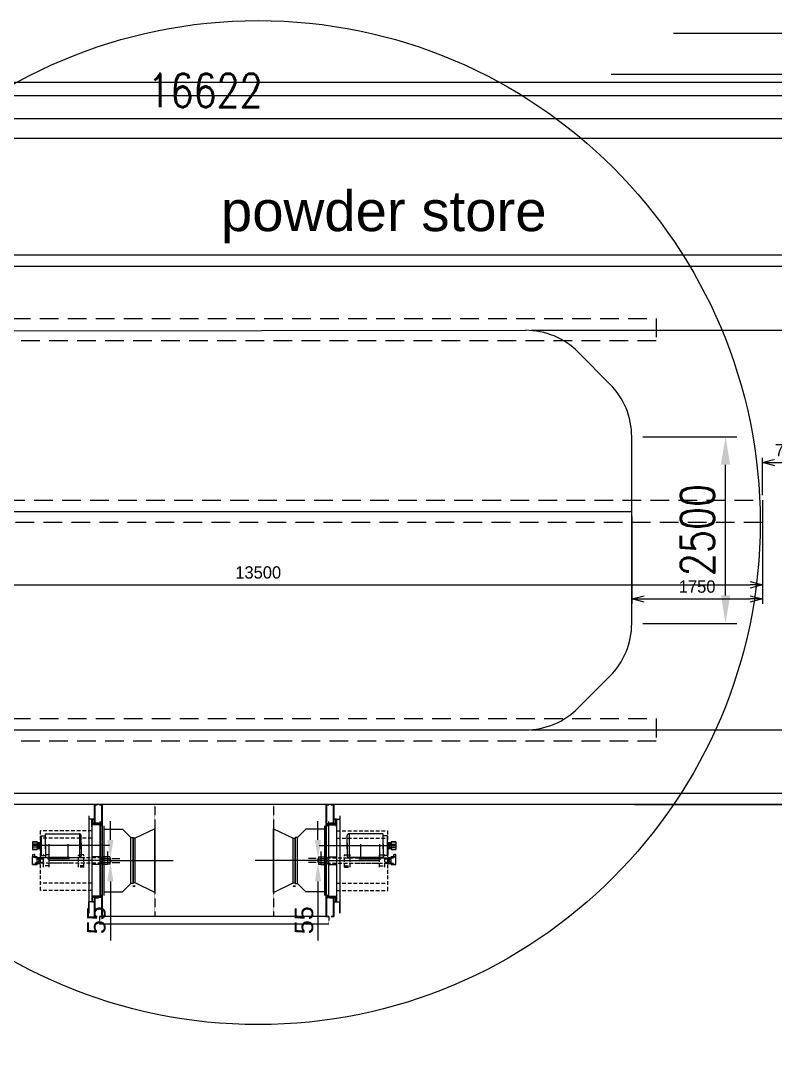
# Model space of a CAD drawing. Header units: inches. Extents: x 702888 to 852715, y 9845 to 271320.
# Drawn here: x 801174 to 811276, y 249525 to 263323 of the extents above; entities that cross this region are included whole.
import ezdxf

# ---------------------------------------------------------------- set-up
doc = ezdxf.new("R2010")
doc.units = ezdxf.units.IN
doc.header["$MEASUREMENT"] = 0
doc.header["$PDMODE"] = 34
doc.linetypes.add('DASHED2', pattern=[0.375, 0.25, -0.125])
doc.linetypes.add('DASHEDX2', pattern=[1.5, 1, -0.5])
doc.layers.get('0').update_dxf_attribs({"lineweight": 5})
doc.layers.get('Defpoints').update_dxf_attribs({"lineweight": 5})
doc.layers.add('chain', color=2, linetype='Continuous', lineweight=5)
doc.styles.add('LUCIDA CONSOLE', font='swissl.ttf')
doc.styles.add('s', font='simplex.shx', dxfattribs={"width": 0.8})
doc.dimstyles.new('D1', dxfattribs={"dimscale": 66, "dimtxt": 2.5, "dimasz": 2.5, "dimexe": 1, "dimexo": 1, "dimgap": 1.25, "dimtad": 1, "dimdec": 0, "dimdsep": 46, "dimtxsty": 'Standard', "dimblk": 'OPEN30', "dimcen": 2.5, "dimclrd": 150, "dimclre": 150, "dimclrt": 140, "dimadec": 0, "dimazin": 0, "dimtfac": 1, "dimtdec": 0, "dimtmove": 0, "dimatfit": 3, "dimfxl": 1, "dimtfill": 1, "dimlwd": 13, "dimlwe": 13, "dimarcsym": 0})
doc.dimstyles.new('ISO-25', dxfattribs={"dimscale": 100, "dimtxt": 2.5, "dimasz": 2.5, "dimexe": 1.25, "dimexo": 0.625, "dimtad": 1, "dimtxsty": 'Standard', "dimcen": 2.5, "dimadec": 0, "dimazin": 0, "dimtfac": 1, "dimtmove": 0, "dimatfit": 3, "dimfxl": 1, "dimarcsym": 0})
doc.dimstyles.new('mahesh', dxfattribs={"dimscale": 150, "dimtxt": 3, "dimasz": 2.5, "dimexe": 1, "dimexo": 1, "dimgap": 1, "dimtad": 1, "dimdec": 1, "dimzin": 12, "dimtxsty": 's', "dimcen": 2.5, "dimclrd": 1, "dimclre": 1, "dimclrt": 1, "dimadec": 0, "dimazin": 3, "dimtfac": 1, "dimtdec": 1, "dimtmove": 0, "dimatfit": 3, "dimfxl": 1.25, "dimlwd": 13, "dimlwe": 13, "dimarcsym": 0})
doc.dimstyles.new('mahesh$0', dxfattribs={"dimscale": 150, "dimtxt": 3, "dimasz": 2.5, "dimexe": 1, "dimexo": 1, "dimgap": 1, "dimtad": 1, "dimdec": 1, "dimzin": 12, "dimtxsty": 's', "dimcen": 2.5, "dimclrd": 1, "dimclre": 1, "dimclrt": 1, "dimadec": 0, "dimazin": 3, "dimtfac": 1, "dimtdec": 1, "dimtmove": 0, "dimatfit": 3, "dimfxl": 1, "dimlwd": 13, "dimlwe": 13, "dimarcsym": 0})
doc.dimstyles.get("Standard").update_dxf_attribs({"dimtxt": 0.18, "dimasz": 0.18, "dimexe": 0.18, "dimexo": 0.0625, "dimgap": 0.09, "dimtad": 0, "dimdec": 3, "dimzin": 0, "dimdsep": 46, "dimtxsty": 'Standard', "dimblk": 'OBLIQUE', "dimcen": 0.09, "dimadec": 0, "dimazin": 0, "dimtfac": 1, "dimtdec": 3, "dimtofl": 0, "dimtmove": 0, "dimatfit": 3, "dimfxl": 1, "dimtolj": 1, "dimtzin": 0, "dimarcsym": 0})

# ---------------------------------------------------------------- blocks, each defined once
blk = doc.blocks.new('*D460')
at = {"layer": 'chain', "color": 1, "lineweight": 13, "transparency": 16777216}
for p, q in [((83707, 25390), (83707, 27217)), ((100329, 25390), (100329, 27217)), ((84082, 27067), (99954, 27067))]:
    blk.add_line(p, q, dxfattribs=at)
at = {"layer": 'chain', "color": 1, "transparency": 16777216}
for points in [[(84082, 27130), (84082, 27005), (83707, 27067)], [(99954, 27130), (99954, 27005), (100329, 27067)]]:
    blk.add_solid(points, dxfattribs=at)
at = {"layer": 'Defpoints', "color": 0, "transparency": 16777216}
for p in [(100329, 27067), (83707, 25240), (100329, 25240)]:
    blk.add_point(p, dxfattribs=at)
at = {"layer": 'chain', "color": 1, "transparency": 16777216, "insert": (92018, 27442), "char_height": 450, "attachment_point": 5, "style": 's'}
blk.add_mtext('16622', dxfattribs=at)
blk = doc.blocks.new('*D461')
at = {"layer": 'chain', "color": 1, "lineweight": 13, "transparency": 16777216}
for p, q in [((97879, 22808), (99134, 22808)), ((98984, 20683), (98984, 22433)), ((97879, 20308), (99134, 20308))]:
    blk.add_line(p, q, dxfattribs=at)
at = {"layer": 'chain', "color": 1, "transparency": 16777216}
for points in [[(98922, 22433), (99047, 22433), (98984, 22808)], [(98922, 20683), (99047, 20683), (98984, 20308)]]:
    blk.add_solid(points, dxfattribs=at)
at = {"layer": 'Defpoints', "color": 0, "transparency": 16777216}
for p in [(97729, 22808), (98984, 22808), (97729, 20308)]:
    blk.add_point(p, dxfattribs=at)
at = {"layer": 'chain', "color": 1, "transparency": 16777216, "insert": (98609, 21558), "char_height": 450, "attachment_point": 5, "rotation": 90, "style": 's'}
blk.add_mtext('2500', dxfattribs=at)
blk = doc.blocks.new('*D447')
at = {"color": 0, "linetype": 'Continuous', "lineweight": -2, "transparency": 16777216}
for p, q in [((93529, 17411), (93529, 17661)), ((93505, 17161), (93404, 17161)), ((93529, 17161), (93529, 17106)), ((93505, 17106), (93404, 17106)), ((93529, 16856), (93529, 16064))]:
    blk.add_line(p, q, dxfattribs=at)
at = {"color": 0, "linetype": 'Continuous', "transparency": 16777216}
for points in [[(93488, 17411), (93571, 17411), (93529, 17161)], [(93488, 16856), (93571, 16856), (93529, 17106)]]:
    blk.add_solid(points, dxfattribs=at)
at = {"layer": 'Defpoints', "color": 0, "linetype": 'Continuous', "transparency": 16777216}
for p in [(93568, 17161), (93529, 17106), (93568, 17106)]:
    blk.add_point(p, dxfattribs=at)
at = {"color": 0, "linetype": 'Continuous', "lineweight": -3, "transparency": 16777216, "insert": (93342, 16335), "char_height": 250, "attachment_point": 5, "rotation": 90}
blk.add_mtext('55', dxfattribs=at)
blk = doc.blocks.new('_Oblique')
at = {"color": 0, "linetype": 'ByBlock', "lineweight": -2}
blk.add_line((-0.5, -0.5), (0.5, 0.5), dxfattribs=at)
blk = doc.blocks.new('*D413')
at = {"color": 0, "linetype": 'Continuous', "lineweight": -2, "transparency": 16777216}
for p, q in [((94543, 17169), (94543, 17217)), ((94543, 17216), (94556, 17216)), ((94570, 17216), (94557, 17216)), ((94570, 17169), (94570, 17217))]:
    blk.add_line(p, q, dxfattribs=at)
at = {"layer": 'Defpoints', "color": 0, "linetype": 'Continuous', "transparency": 16777216}
for p in [(94543, 17168), (94570, 17216), (94570, 17168)]:
    blk.add_point(p, dxfattribs=at)
at = {"color": 0, "linetype": 'Continuous', "lineweight": -2, "transparency": 16777216, "xscale": 0.18, "yscale": 0.18, "zscale": 0.18, "rotation": 180}
blk.add_blockref('_Oblique', (94543, 17216), dxfattribs=at)
at = {"color": 0, "linetype": 'Continuous', "lineweight": -2, "transparency": 16777216, "xscale": 0.18, "yscale": 0.18, "zscale": 0.18}
blk.add_blockref('_Oblique', (94570, 17216), dxfattribs=at)
at = {"color": 0, "linetype": 'Continuous', "transparency": 16777216, "insert": (94556, 17216), "char_height": 0.18, "attachment_point": 5}
blk.add_mtext('\\A1;27.000', dxfattribs=at)
blk = doc.blocks.new('*D446')
at = {"color": 0, "linetype": 'Continuous', "lineweight": -2, "transparency": 16777216}
for p, q in [((90750, 17411), (90750, 17661)), ((90750, 17161), (90750, 17106)), ((90774, 17161), (90875, 17161)), ((90774, 17106), (90875, 17106)), ((90750, 16856), (90750, 16064))]:
    blk.add_line(p, q, dxfattribs=at)
at = {"color": 0, "linetype": 'Continuous', "transparency": 16777216}
for points in [[(90708, 17411), (90791, 17411), (90750, 17161)], [(90708, 16856), (90791, 16856), (90750, 17106)]]:
    blk.add_solid(points, dxfattribs=at)
at = {"layer": 'Defpoints', "color": 0, "linetype": 'Continuous', "transparency": 16777216}
for p in [(90712, 17161), (90712, 17106), (90750, 17106)]:
    blk.add_point(p, dxfattribs=at)
at = {"color": 0, "linetype": 'Continuous', "lineweight": -3, "transparency": 16777216, "insert": (90562, 16335), "char_height": 250, "attachment_point": 5, "rotation": 90}
blk.add_mtext('55', dxfattribs=at)
blk = doc.blocks.new('*D414')
at = {"color": 0, "linetype": 'Continuous', "lineweight": -2, "transparency": 16777216}
for p, q in [((89710, 17169), (89710, 17217)), ((89710, 17216), (89723, 17216)), ((89737, 17216), (89724, 17216)), ((89737, 17169), (89737, 17217))]:
    blk.add_line(p, q, dxfattribs=at)
at = {"layer": 'Defpoints', "color": 0, "linetype": 'Continuous', "transparency": 16777216}
for p in [(89710, 17216), (89710, 17168), (89737, 17168)]:
    blk.add_point(p, dxfattribs=at)
at = {"color": 0, "linetype": 'Continuous', "lineweight": -2, "transparency": 16777216, "xscale": 0.18, "yscale": 0.18, "zscale": 0.18, "rotation": 180}
blk.add_blockref('_Oblique', (89710, 17216), dxfattribs=at)
at = {"color": 0, "linetype": 'Continuous', "lineweight": -2, "transparency": 16777216, "xscale": 0.18, "yscale": 0.18, "zscale": 0.18}
blk.add_blockref('_Oblique', (89737, 17216), dxfattribs=at)
at = {"color": 0, "linetype": 'Continuous', "transparency": 16777216, "insert": (89723, 17216), "char_height": 0.18, "attachment_point": 5}
blk.add_mtext('\\A1;27.000', dxfattribs=at)
blk = doc.blocks.new('*D78')
at = {"layer": 'chain', "color": 1, "lineweight": 13, "transparency": 16777216}
for p, q in [((808007, 259177), (814829, 259177)), ((814754, 254016), (814754, 258990)), ((808007, 253829), (814829, 253829))]:
    blk.add_line(p, q, dxfattribs=at)
at = {"layer": 'chain', "color": 1, "transparency": 16777216}
for points in [[(814723, 258990), (814786, 258990), (814754, 259177)], [(814723, 254016), (814786, 254016), (814754, 253829)]]:
    blk.add_solid(points, dxfattribs=at)
at = {"layer": 'Defpoints', "color": 0, "transparency": 16777216}
for p in [(807932, 259177), (814754, 259177), (807932, 253829)]:
    blk.add_point(p, dxfattribs=at)
at = {"layer": 'chain', "color": 1, "transparency": 16777216, "insert": (814545, 256503), "char_height": 225, "attachment_point": 5, "rotation": 90, "style": 's'}
blk.add_mtext('5348,5', dxfattribs=at)
blk = doc.blocks.new('_Open30')
at = {"color": 0, "linetype": 'ByBlock', "lineweight": -2}
for p, q in [((-1, 0.268), (0, 0)), ((0, 0), (-1, -0.268)), ((0, 0), (-1, 0))]:
    blk.add_line(p, q, dxfattribs=at)
blk = doc.blocks.new('*D328')
at = {"color": 150, "lineweight": 13, "transparency": 16777216}
for p, q in [((811104, 256837), (811104, 255515)), ((809354, 256687), (809354, 255515)), ((809519, 255581), (810939, 255581))]:
    blk.add_line(p, q, dxfattribs=at)
at = {"layer": 'Defpoints', "color": 0, "transparency": 16777216}
for p in [(811104, 256903), (809354, 256753), (811104, 255581)]:
    blk.add_point(p, dxfattribs=at)
at = {"color": 150, "lineweight": 13, "transparency": 16777216, "xscale": 165, "yscale": 165, "zscale": 165, "rotation": 180}
blk.add_blockref('_Open30', (809354, 255581), dxfattribs=at)
at = {"color": 150, "lineweight": 13, "transparency": 16777216, "xscale": 165, "yscale": 165, "zscale": 165}
blk.add_blockref('_Open30', (811104, 255581), dxfattribs=at)
at = {"color": 140, "transparency": 16777216, "insert": (810229, 255746), "char_height": 165, "attachment_point": 5, "bg_fill": 3, "box_fill_scale": 1.25, "bg_fill_color": 256, "bg_fill_true_color": 13158600, "bg_fill_transparency": 0}
blk.add_mtext('1750', dxfattribs=at)
blk = doc.blocks.new('*D329')
at = {"color": 150, "lineweight": 13, "transparency": 16777216}
for p, q in [((811104, 256969), (811104, 257472)), ((811804, 256969), (811804, 257472)), ((811269, 257406), (811639, 257406))]:
    blk.add_line(p, q, dxfattribs=at)
at = {"layer": 'Defpoints', "color": 0, "transparency": 16777216}
for p in [(811804, 257406), (811104, 256903), (811804, 256903)]:
    blk.add_point(p, dxfattribs=at)
at = {"color": 150, "lineweight": 13, "transparency": 16777216, "xscale": 165, "yscale": 165, "zscale": 165, "rotation": 180}
blk.add_blockref('_Open30', (811104, 257406), dxfattribs=at)
at = {"color": 150, "lineweight": 13, "transparency": 16777216, "xscale": 165, "yscale": 165, "zscale": 165}
blk.add_blockref('_Open30', (811804, 257406), dxfattribs=at)
at = {"color": 140, "transparency": 16777216, "insert": (811454, 257571), "char_height": 165, "attachment_point": 5, "bg_fill": 3, "box_fill_scale": 1.25, "bg_fill_color": 256, "bg_fill_true_color": 13158600, "bg_fill_transparency": 0}
blk.add_mtext('700', dxfattribs=at)
blk = doc.blocks.new('*D330')
at = {"color": 150, "lineweight": 13, "transparency": 16777216}
for p, q in [((797604, 256537), (797604, 255704)), ((811104, 256537), (811104, 255704)), ((797769, 255770), (810939, 255770))]:
    blk.add_line(p, q, dxfattribs=at)
at = {"layer": 'Defpoints', "color": 0, "transparency": 16777216}
for p in [(797604, 256603), (811104, 256603), (811104, 255770)]:
    blk.add_point(p, dxfattribs=at)
at = {"color": 150, "lineweight": 13, "transparency": 16777216, "xscale": 165, "yscale": 165, "zscale": 165, "rotation": 180}
blk.add_blockref('_Open30', (797604, 255770), dxfattribs=at)
at = {"color": 150, "lineweight": 13, "transparency": 16777216, "xscale": 165, "yscale": 165, "zscale": 165}
blk.add_blockref('_Open30', (811104, 255770), dxfattribs=at)
at = {"color": 140, "transparency": 16777216, "insert": (804354, 255935), "char_height": 165, "attachment_point": 5, "bg_fill": 3, "box_fill_scale": 1.25, "bg_fill_color": 256, "bg_fill_true_color": 13158600, "bg_fill_transparency": 0}
blk.add_mtext('13500', dxfattribs=at)
blk = doc.blocks.new('A$C76b9bb42')
for p, q in [((107955.9697, 28206.1859), (98286.8242, 28206.1859)), ((100808.5667, 27656.1859), (97453.995, 27656.1859)), ((84945.5667, 26806.1859), (100708.5667, 26806.1859)), ((90661.5963, 17553.1029), (90661.5963, 16715.1029)), ((90661.5963, 17553.1029), (90912.5963, 17553.1029)), ((90912.5963, 17553.1029), (91023.5963, 17441.6029)), ((91343.5963, 17558.4779), (91083.5963, 17432.9779)), ((91343.5963, 16708.4779), (91343.5963, 17558.4779)), ((91343.5963, 17558.4779), (91343.5963, 16708.4779)), ((92935.5963, 16708.4779), (92935.5963, 17558.4779)), ((92935.5963, 17558.4779), (92935.5963, 16708.4779)), ((92935.5963, 17558.4779), (93195.5963, 17432.9779)), ((93366.5963, 17553.1029), (93255.5963, 17441.6029)), ((93617.5963, 17553.1029), (93366.5963, 17553.1029)), ((93617.5963, 17553.1029), (93617.5963, 16715.1029)), ((89824.5963, 17463.8216), (89824.5963, 17203.1342)), ((90334.5963, 17492.4779), (90334.5963, 17174.4779)), ((91023.5963, 16826.6029), (91023.5963, 17441.6029)), ((91023.5963, 17441.6029), (91053.5963, 17441.6029)), ((91053.5963, 17441.6029), (91053.5963, 16826.6029)), ((91053.5963, 16833.9779), (91053.5963, 17432.9779)), ((91083.5963, 17432.9779), (91053.5963, 17432.9779)), ((91083.5963, 16833.9779), (91083.5963, 17432.9779)), ((93195.5963, 16833.9779), (93195.5963, 17432.9779)), ((93195.5963, 17432.9779), (93225.5963, 17432.9779)), ((93225.5963, 17441.6029), (93225.5963, 16826.6029)), ((93255.5963, 17441.6029), (93225.5963, 17441.6029)), ((93225.5963, 16833.9779), (93225.5963, 17432.9779)), ((93255.5963, 16826.6029), (93255.5963, 17441.6029)), ((93944.5963, 17492.4779), (93944.5963, 17174.4779)), ((94454.5963, 17463.8216), (94454.5963, 17203.1342)), ((90711.5963, 17255.6098), (90711.5963, 17116.8266)), ((93567.5963, 17255.6098), (93567.5963, 17116.8266)), ((90741.5963, 17184.1029), (90631.5963, 17184.1029)), ((90631.5963, 17184.1029), (90631.5963, 17084.1029)), ((90741.5963, 17159.1029), (90631.5963, 17159.1029)), ((90741.5963, 17184.1029), (90741.5963, 17084.1029)), ((93537.5963, 17184.1029), (93647.5963, 17184.1029)), ((93537.5963, 17184.1029), (93537.5963, 17084.1029)), ((93537.5963, 17159.1029), (93647.5963, 17159.1029)), ((93647.5963, 17184.1029), (93647.5963, 17084.1029)), ((90741.5963, 17109.1029), (90631.5963, 17109.1029)), ((90741.5963, 17084.1029), (90631.5963, 17084.1029)), ((93537.5963, 17109.1029), (93647.5963, 17109.1029)), ((93537.5963, 17084.1029), (93647.5963, 17084.1029)), ((91083.5963, 16833.9779), (91053.5963, 16833.9779)), ((91343.5963, 16708.4779), (91083.5963, 16833.9779)), ((92935.5963, 16708.4779), (93195.5963, 16833.9779)), ((93195.5963, 16833.9779), (93225.5963, 16833.9779)), ((90661.5963, 16715.1029), (90912.5963, 16715.1029)), ((90912.5963, 16715.1029), (91023.5963, 16826.6029)), ((91053.5963, 16826.6029), (91023.5963, 16826.6029)), ((93225.5963, 16826.6029), (93255.5963, 16826.6029)), ((93366.5963, 16715.1029), (93255.5963, 16826.6029)), ((93617.5963, 16715.1029), (93366.5963, 16715.1029))]:
    blk.add_line(p, q)
at = {"color": 4, "linetype": 'Continuous', "lineweight": -3}
for p, q in [((90539.5963, 17880.4779), (90539.5963, 17629.4779)), ((90542.5963, 17883.4779), (90574.5963, 17883.4779)), ((90542.5963, 17877.4779), (90542.5963, 17635.4779)), ((90545.5963, 17880.4779), (90574.5963, 17880.4779)), ((90574.5963, 17883.4779), (90574.5963, 17880.4779)), ((90604.5963, 17883.4779), (90604.5963, 17880.4779)), ((90604.5963, 17883.4779), (90639.5963, 17883.4779)), ((90604.5963, 17880.4779), (90633.5963, 17880.4779)), ((90636.5963, 17877.4779), (90636.5963, 17603.4779)), ((90639.5963, 17883.4779), (90639.5963, 17603.4779)), ((93639.5963, 17883.4779), (93639.5963, 17603.4779)), ((93674.5963, 17883.4779), (93639.5963, 17883.4779)), ((93642.5963, 17877.4779), (93642.5963, 17603.4779)), ((93674.5963, 17880.4779), (93645.5963, 17880.4779)), ((93674.5963, 17883.4779), (93674.5963, 17880.4779)), ((93704.5963, 17883.4779), (93704.5963, 17880.4779)), ((93736.5963, 17883.4779), (93704.5963, 17883.4779)), ((93733.5963, 17880.4779), (93704.5963, 17880.4779)), ((93736.5963, 17877.4779), (93736.5963, 17635.4779)), ((93739.5963, 17880.4779), (93739.5963, 17629.4779)), ((90503.5963, 17616.4779), (90503.5963, 17683.4779)), ((90506.5963, 17686.4779), (90506.5963, 17619.4779)), ((90509.5963, 17689.4779), (90539.5963, 17689.4779)), ((90509.5963, 17683.4779), (90509.5963, 17632.4779)), ((90512.5963, 17686.4779), (90539.5963, 17686.4779)), ((93769.5963, 17689.4779), (93739.5963, 17689.4779)), ((93766.5963, 17686.4779), (93739.5963, 17686.4779)), ((93769.5963, 17683.4779), (93769.5963, 17632.4779)), ((93772.5963, 17686.4779), (93772.5963, 17619.4779)), ((93775.5963, 17616.4779), (93775.5963, 17683.4779)), ((90589.5963, 17632.4779), (90545.5963, 17632.4779)), ((90589.5963, 17632.4779), (90589.5963, 17629.4779)), ((90611.5963, 17626.4779), (90630.5963, 17626.4779)), ((90616.5963, 17606.4779), (90630.5963, 17606.4779)), ((90616.5963, 17603.4779), (90633.5963, 17603.4779)), ((93662.5963, 17603.4779), (93645.5963, 17603.4779)), ((93667.5963, 17626.4779), (93648.5963, 17626.4779)), ((93662.5963, 17606.4779), (93648.5963, 17606.4779)), ((93689.5963, 17632.4779), (93733.5963, 17632.4779)), ((93689.5963, 17632.4779), (93689.5963, 17629.4779)), ((91051.5963, 16793.4779), (91081.5963, 16793.4779)), ((93227.5963, 16793.4779), (93197.5963, 16793.4779)), ((90509.5963, 16579.4779), (90539.5963, 16579.4779)), ((90512.5963, 16582.4779), (90539.5963, 16582.4779)), ((90539.5963, 16386.4779), (90539.5963, 16639.4779)), ((90542.5963, 16389.4779), (90542.5963, 16639.4779)), ((90589.5963, 16636.4779), (90545.5963, 16636.4779)), ((90589.5963, 16636.4779), (90589.5963, 16639.4779)), ((90611.5963, 16642.4779), (90630.5963, 16642.4779)), ((90616.5963, 16665.4779), (90633.5963, 16665.4779)), ((90616.5963, 16662.4779), (90630.5963, 16662.4779)), ((90636.5963, 16389.4779), (90636.5963, 16662.4779)), ((90639.5963, 16386.4779), (90639.5963, 16665.4779)), ((93639.5963, 16386.4779), (93639.5963, 16665.4779)), ((93642.5963, 16389.4779), (93642.5963, 16662.4779)), ((93662.5963, 16665.4779), (93645.5963, 16665.4779)), ((93662.5963, 16662.4779), (93648.5963, 16662.4779)), ((93667.5963, 16642.4779), (93648.5963, 16642.4779)), ((93689.5963, 16636.4779), (93689.5963, 16639.4779)), ((93689.5963, 16636.4779), (93733.5963, 16636.4779)), ((93736.5963, 16389.4779), (93736.5963, 16639.4779)), ((93739.5963, 16386.4779), (93739.5963, 16639.4779)), ((93766.5963, 16582.4779), (93739.5963, 16582.4779)), ((93769.5963, 16579.4779), (93739.5963, 16579.4779)), ((90542.5963, 16383.4779), (90574.5963, 16383.4779)), ((90545.5963, 16386.4779), (90574.5963, 16386.4779)), ((90574.5963, 16383.4779), (90574.5963, 16386.4779)), ((90604.5963, 16386.4779), (90633.5963, 16386.4779)), ((90604.5963, 16383.4779), (90636.5963, 16383.4779)), ((93674.5963, 16383.4779), (93642.5963, 16383.4779)), ((93674.5963, 16386.4779), (93645.5963, 16386.4779)), ((93704.5963, 16383.4779), (93704.5963, 16386.4779)), ((93733.5963, 16386.4779), (93704.5963, 16386.4779)), ((93736.5963, 16383.4779), (93704.5963, 16383.4779))]:
    blk.add_line(p, q, dxfattribs=at)
at = {"color": 7, "linetype": 'Continuous'}
for p, q in [((90459.5963, 17734.4779), (90459.5963, 16534.4779)), ((90503.5963, 17689.4779), (90459.5963, 17689.4779)), ((90500.5963, 17686.4779), (90459.5963, 17686.4779)), ((90500.5963, 17598.4779), (90500.5963, 17683.4779)), ((93775.5963, 17689.4779), (93819.5963, 17689.4779)), ((93778.5963, 17686.4779), (93819.5963, 17686.4779)), ((93778.5963, 17598.4779), (93778.5963, 17683.4779)), ((93819.5963, 17734.4779), (93819.5963, 16534.4779)), ((90500.5963, 17629.4779), (90500.5963, 16585.4779)), ((90503.5963, 17629.4779), (90503.5963, 16585.4779)), ((90503.5963, 17584.4779), (90503.5963, 17616.4779)), ((90605.5963, 17613.4779), (90506.5963, 17613.4779)), ((90611.5963, 17626.4779), (90509.5963, 17626.4779)), ((90608.5963, 17616.4779), (90509.5963, 17616.4779)), ((90633.5963, 17629.4779), (90512.5963, 17629.4779)), ((90608.5963, 17655.4779), (90608.5963, 16658.4779)), ((90611.5963, 17658.4779), (90611.5963, 16655.4779)), ((90616.5963, 17606.4779), (90616.5963, 17603.4779)), ((90633.5963, 17623.4779), (90633.5963, 17609.4779)), ((90636.5963, 17626.4779), (90636.5963, 17606.4779)), ((90661.5963, 17598.4779), (90661.5963, 16668.4779)), ((93617.5963, 17598.4779), (93617.5963, 16668.4779)), ((93642.5963, 17626.4779), (93642.5963, 17606.4779)), ((93645.5963, 17629.4779), (93766.5963, 17629.4779)), ((93645.5963, 17623.4779), (93645.5963, 17609.4779)), ((93662.5963, 17606.4779), (93662.5963, 17603.4779)), ((93667.5963, 17658.4779), (93667.5963, 16655.4779)), ((93667.5963, 17626.4779), (93769.5963, 17626.4779)), ((93670.5963, 17655.4779), (93670.5963, 16658.4779)), ((93670.5963, 17616.4779), (93769.5963, 17616.4779)), ((93673.5963, 17613.4779), (93772.5963, 17613.4779)), ((93775.5963, 17629.4779), (93775.5963, 16585.4779)), ((93775.5963, 17584.4779), (93775.5963, 17616.4779)), ((93778.5963, 17629.4779), (93778.5963, 16585.4779)), ((89824.5963, 17463.8216), (89819.5963, 17458.8216)), ((89819.5963, 17293.2129), (89819.5963, 17458.8216)), ((89824.5963, 17463.8216), (89879.5963, 17463.8216)), ((89829.5963, 17463.8216), (89879.5963, 17463.8216)), ((89879.5963, 17293.2129), (89879.5963, 17487.4779)), ((89879.5963, 17293.2129), (89879.5963, 17469.4779)), ((89884.5963, 17492.4779), (90334.5963, 17492.4779)), ((89884.5963, 17492.4779), (90334.5963, 17492.4779)), ((90359.5963, 17293.2129), (90359.5963, 17467.4779)), ((90359.5963, 17293.2129), (90359.5963, 17449.4779)), ((91053.5963, 17433.4779), (91053.5963, 16833.4779)), ((91343.5963, 17473.4779), (91343.5963, 16793.4779)), ((92935.5963, 17473.4779), (92935.5963, 16793.4779)), ((93225.5963, 17433.4779), (93225.5963, 16833.4779)), ((93919.5963, 17293.2129), (93919.5963, 17467.4779)), ((93919.5963, 17293.2129), (93919.5963, 17449.4779)), ((94394.5963, 17492.4779), (93944.5963, 17492.4779)), ((94394.5963, 17492.4779), (93944.5963, 17492.4779)), ((94399.5963, 17293.2129), (94399.5963, 17487.4779)), ((94399.5963, 17293.2129), (94399.5963, 17469.4779)), ((94449.5963, 17463.8216), (94399.5963, 17463.8216)), ((94454.5963, 17463.8216), (94399.5963, 17463.8216)), ((94454.5963, 17463.8216), (94459.5963, 17458.8216)), ((94459.5963, 17293.2129), (94459.5963, 17458.8216)), ((89709.5963, 17354.4779), (89709.5963, 17312.4779)), ((89794.5963, 17310.6831), (89794.5963, 17356.2726)), ((89814.5963, 17355.7429), (89814.5963, 17208.1342)), ((89819.5963, 17355.7429), (89819.5963, 17208.1342)), ((89879.5963, 17355.7429), (89879.5963, 17179.4779)), ((89879.5963, 17355.7429), (89879.5963, 17179.4779)), ((90359.5963, 17364.7429), (90359.5963, 17217.1342)), ((90359.5963, 17355.7429), (90359.5963, 17199.4779)), ((90359.5963, 17355.7429), (90359.5963, 17199.4779)), ((93919.5963, 17364.7429), (93919.5963, 17217.1342)), ((93919.5963, 17355.7429), (93919.5963, 17199.4779)), ((93919.5963, 17355.7429), (93919.5963, 17199.4779)), ((94399.5963, 17355.7429), (94399.5963, 17179.4779)), ((94399.5963, 17355.7429), (94399.5963, 17179.4779)), ((94459.5963, 17355.7429), (94459.5963, 17208.1342)), ((94464.5963, 17355.7429), (94464.5963, 17208.1342)), ((94484.5963, 17310.6831), (94484.5963, 17356.2726)), ((94569.5963, 17354.4779), (94569.5963, 17312.4779)), ((89709.5963, 17083.4779), (89709.5963, 17183.4779)), ((89709.5963, 17083.4779), (89709.5963, 17183.4779)), ((89769.5963, 17083.4779), (89769.5963, 17183.4779)), ((89769.5963, 17083.4779), (89769.5963, 17183.4779)), ((89794.5963, 17110.6831), (89794.5963, 17156.2726)), ((89824.5963, 17203.1342), (89819.5963, 17208.1342)), ((89824.5963, 17203.1342), (89879.5963, 17203.1342)), ((89829.5963, 17203.1342), (89879.5963, 17203.1342)), ((89884.5963, 17174.4779), (90334.5963, 17174.4779)), ((89884.5963, 17174.4779), (90334.5963, 17174.4779)), ((89907.5963, 17174.4779), (89907.5963, 17173.4779)), ((89920.0963, 17174.4779), (89920.0963, 17173.4779)), ((89935.0963, 17174.4779), (89935.0963, 17173.4779)), ((90174.0963, 17174.4779), (90174.0963, 17173.4779)), ((90189.0963, 17174.4779), (90189.0963, 17173.4779)), ((90201.5963, 17174.4779), (90201.5963, 17173.4779)), ((90608.5963, 17183.4779), (90500.5963, 17183.4779)), ((90500.5963, 17158.4779), (90500.5963, 17108.4779)), ((90631.5963, 17183.4779), (90631.5963, 17083.4779)), ((90711.5963, 17183.4779), (90711.5963, 17083.4779)), ((93567.5963, 17183.4779), (93567.5963, 17083.4779)), ((93647.5963, 17183.4779), (93647.5963, 17083.4779)), ((93670.5963, 17183.4779), (93778.5963, 17183.4779)), ((93778.5963, 17158.4779), (93778.5963, 17108.4779)), ((94394.5963, 17174.4779), (93944.5963, 17174.4779)), ((94394.5963, 17174.4779), (93944.5963, 17174.4779)), ((94077.5963, 17174.4779), (94077.5963, 17173.4779)), ((94090.0963, 17174.4779), (94090.0963, 17173.4779)), ((94105.0963, 17174.4779), (94105.0963, 17173.4779)), ((94344.0963, 17174.4779), (94344.0963, 17173.4779)), ((94359.0963, 17174.4779), (94359.0963, 17173.4779)), ((94371.5963, 17174.4779), (94371.5963, 17173.4779)), ((94449.5963, 17203.1342), (94399.5963, 17203.1342)), ((94454.5963, 17203.1342), (94399.5963, 17203.1342)), ((94454.5963, 17203.1342), (94459.5963, 17208.1342)), ((94484.5963, 17110.6831), (94484.5963, 17156.2726)), ((94509.5963, 17083.4779), (94509.5963, 17183.4779)), ((94509.5963, 17083.4779), (94509.5963, 17183.4779)), ((94569.5963, 17083.4779), (94569.5963, 17183.4779)), ((94569.5963, 17083.4779), (94569.5963, 17183.4779)), ((90608.5963, 17083.4779), (90500.5963, 17083.4779)), ((93670.5963, 17083.4779), (93778.5963, 17083.4779)), ((90500.5963, 16582.4779), (90459.5963, 16582.4779)), ((90503.5963, 16579.4779), (90459.5963, 16579.4779)), ((90605.5963, 16655.4779), (90503.5963, 16655.4779)), ((90506.5963, 16582.4779), (90506.5963, 16649.4779)), ((90608.5963, 16652.4779), (90509.5963, 16652.4779)), ((90611.5963, 16642.4779), (90509.5963, 16642.4779)), ((90509.5963, 16585.4779), (90509.5963, 16636.4779)), ((90633.5963, 16639.4779), (90512.5963, 16639.4779)), ((90616.5963, 16662.4779), (90616.5963, 16665.4779)), ((90633.5963, 16645.4779), (90633.5963, 16659.4779)), ((90636.5963, 16642.4779), (90636.5963, 16662.4779)), ((93642.5963, 16642.4779), (93642.5963, 16662.4779)), ((93645.5963, 16645.4779), (93645.5963, 16659.4779)), ((93645.5963, 16639.4779), (93766.5963, 16639.4779)), ((93662.5963, 16662.4779), (93662.5963, 16665.4779)), ((93667.5963, 16642.4779), (93769.5963, 16642.4779)), ((93670.5963, 16652.4779), (93769.5963, 16652.4779)), ((93673.5963, 16655.4779), (93775.5963, 16655.4779)), ((93769.5963, 16585.4779), (93769.5963, 16636.4779)), ((93772.5963, 16582.4779), (93772.5963, 16649.4779)), ((93775.5963, 16579.4779), (93819.5963, 16579.4779)), ((93778.5963, 16582.4779), (93819.5963, 16582.4779))]:
    blk.add_line(p, q, dxfattribs=at)
at = {"color": 5, "linetype": 'Continuous', "lineweight": -3}
for p, q in [((90639.5963, 17648.4779), (90639.5963, 16377.9307)), ((93639.5963, 17648.4779), (93639.5963, 16377.9307)), ((90604.5963, 16386.4779), (90604.5963, 16383.4779)), ((93674.5963, 16386.4779), (93674.5963, 16383.4779))]:
    blk.add_line(p, q, dxfattribs=at)
at = {"color": 7, "linetype": 'Continuous', "lineweight": -3}
for p, q in [((89709.5963, 17383.4779), (89769.5963, 17383.4779)), ((89769.5963, 17283.4779), (89709.5963, 17283.4779)), ((89769.5963, 17283.4779), (89709.5963, 17283.4779)), ((89809.5963, 17370.9779), (89769.5963, 17370.9779)), ((89769.5963, 17356.2726), (89794.5963, 17356.2726)), ((89769.5963, 17310.6831), (89794.5963, 17310.6831)), ((89809.5963, 17295.9779), (89769.5963, 17295.9779)), ((89809.5963, 17295.9779), (89809.5963, 17370.9779)), ((94469.5963, 17295.9779), (94469.5963, 17370.9779)), ((94469.5963, 17370.9779), (94509.5963, 17370.9779)), ((94469.5963, 17295.9779), (94509.5963, 17295.9779)), ((94509.5963, 17356.2726), (94484.5963, 17356.2726)), ((94509.5963, 17310.6831), (94484.5963, 17310.6831)), ((94569.5963, 17383.4779), (94509.5963, 17383.4779)), ((94509.5963, 17283.4779), (94569.5963, 17283.4779)), ((94509.5963, 17283.4779), (94569.5963, 17283.4779)), ((89709.5963, 17183.4779), (89769.5963, 17183.4779)), ((89809.5963, 17170.9779), (89769.5963, 17170.9779)), ((89769.5963, 17156.2726), (89794.5963, 17156.2726)), ((89769.5963, 17110.6831), (89794.5963, 17110.6831)), ((89809.5963, 17095.9779), (89809.5963, 17170.9779)), ((89856.5649, 17158.4779), (89809.5963, 17158.4779)), ((94422.6277, 17158.4779), (94469.5963, 17158.4779)), ((94469.5963, 17095.9779), (94469.5963, 17170.9779)), ((94469.5963, 17170.9779), (94509.5963, 17170.9779)), ((94509.5963, 17156.2726), (94484.5963, 17156.2726)), ((94509.5963, 17110.6831), (94484.5963, 17110.6831)), ((94569.5963, 17183.4779), (94509.5963, 17183.4779)), ((89769.5963, 17083.4779), (89709.5963, 17083.4779)), ((89769.5963, 17083.4779), (89709.5963, 17083.4779)), ((89809.5963, 17095.9779), (89769.5963, 17095.9779)), ((89856.5649, 17108.4779), (89809.5963, 17108.4779)), ((94422.6277, 17108.4779), (94469.5963, 17108.4779)), ((94469.5963, 17095.9779), (94509.5963, 17095.9779)), ((94509.5963, 17083.4779), (94569.5963, 17083.4779)), ((94509.5963, 17083.4779), (94569.5963, 17083.4779))]:
    blk.add_line(p, q, dxfattribs=at)
at = {"color": 1}
for p, q in [((89819.5963, 17354.4779), (89709.5963, 17354.4779)), ((90736.5963, 17333.4779), (89709.5963, 17333.4779)), ((90359.5963, 17333.4779), (89709.5963, 17333.4779)), ((89819.5963, 17312.4779), (89709.5963, 17312.4779)), ((89927.5963, 17355.7429), (89927.5963, 17173.4779)), ((90181.5963, 17355.7429), (90181.5963, 17173.4779)), ((93542.5963, 17333.4779), (94569.5963, 17333.4779)), ((93919.5963, 17333.4779), (94569.5963, 17333.4779)), ((94097.5963, 17355.7429), (94097.5963, 17173.4779)), ((94351.5963, 17355.7429), (94351.5963, 17173.4779)), ((94459.5963, 17354.4779), (94569.5963, 17354.4779)), ((94459.5963, 17312.4779), (94569.5963, 17312.4779)), ((90201.5963, 17173.4779), (89907.5963, 17173.4779)), ((90201.5963, 17157.4779), (89907.5963, 17157.4779)), ((90736.5963, 17133.4779), (89928.5963, 17133.4779)), ((90711.5963, 17183.4779), (90631.5963, 17183.4779)), ((90711.5963, 17160.9779), (90631.5963, 17160.9779)), ((90736.5963, 17133.4779), (91527.5941, 17133.4779)), ((91053.5963, 17133.4779), (91592.2057, 17133.4779)), ((93225.5963, 17133.4779), (92686.9869, 17133.4779)), ((93542.5963, 17133.4779), (92751.5985, 17133.4779)), ((93542.5963, 17133.4779), (94350.5963, 17133.4779)), ((93567.5963, 17183.4779), (93647.5963, 17183.4779)), ((93567.5963, 17160.9779), (93647.5963, 17160.9779)), ((94077.5963, 17173.4779), (94371.5963, 17173.4779)), ((94077.5963, 17157.4779), (94371.5963, 17157.4779)), ((90711.5963, 17105.9779), (90631.5963, 17105.9779)), ((90711.5963, 17083.4779), (90631.5963, 17083.4779)), ((93567.5963, 17105.9779), (93647.5963, 17105.9779)), ((93567.5963, 17083.4779), (93647.5963, 17083.4779))]:
    blk.add_line(p, q, dxfattribs=at)
at = {"color": 1, "linetype": 'Continuous', "lineweight": -3}
for p, q in [((90459.5963, 16579.4779), (90459.5963, 16429.4779)), ((93819.5963, 16579.4779), (93819.5963, 16429.4779))]:
    blk.add_line(p, q, dxfattribs=at)
at = {"color": 152, "true_color": 0x2776bb}
for points in [[(14008.076, 27551.1859), (14008.076, 3533.1859), (100808.5667, 3533.1859), (100808.5667, 27551.1859)], [(14188.076, 27371.1859), (14188.076, 3713.1859), (100628.5667, 3713.1859), (100628.5667, 27371.1859)]]:
    blk.add_lwpolyline(points, close=True, dxfattribs=at)
at = {"color": 1, "linetype": 'DASHED2', "ltscale": 1000}
for points in [[(98056.5259, 24090.2588), (84556.5259, 24090.2588), (84556.5259, 24390.2588), (98056.5259, 24390.2588)], [(99478.5667, 21657.7419), (85978.5667, 21657.7419), (85978.5667, 21957.7419), (99478.5667, 21957.7419)], [(98056.5259, 18733.4779), (84556.5259, 18733.4779), (84556.5259, 19033.4779), (98056.5259, 19033.4779)]]:
    blk.add_lwpolyline(points, close=True, dxfattribs=at)
at = {"color": 4, "linetype": 'Continuous', "lineweight": -3}
for centre, start, end in [((90542.5963, 17880.4779), 90, 180), ((90545.5963, 17877.4779), 90, 180), ((90633.5963, 17877.4779), 0, 90), ((90636.5963, 17880.4779), 0, 90), ((93642.5963, 17880.4779), 90, 180), ((93645.5963, 17877.4779), 90, 180), ((93733.5963, 17877.4779), 0, 90), ((93736.5963, 17880.4779), 0, 90), ((90500.5963, 17683.4779), 0, 90), ((90503.5963, 17686.4779), 0, 90), ((90509.5963, 17686.4779), 90, 180), ((93769.5963, 17686.4779), 0, 90), ((93775.5963, 17686.4779), 90, 180), ((93778.5963, 17683.4779), 90, 180), ((90545.5963, 17635.4779), 180, 270), ((90630.5963, 17609.4779), 270, 0), ((90633.5963, 17606.4779), 270, 0), ((93645.5963, 17606.4779), 180, 270), ((93648.5963, 17609.4779), 180, 270), ((93733.5963, 17635.4779), 270, 0), ((90500.5963, 16585.4779), 270, 0), ((90509.5963, 16582.4779), 180, 270), ((90545.5963, 16633.4779), 90, 180), ((90630.5963, 16659.4779), 0, 90), ((90633.5963, 16662.4779), 0, 90), ((93645.5963, 16662.4779), 90, 180), ((93648.5963, 16659.4779), 90, 180), ((93733.5963, 16633.4779), 0, 90), ((93769.5963, 16582.4779), 270, 0), ((93778.5963, 16585.4779), 180, 270), ((90542.5963, 16386.4779), 180, 270), ((90545.5963, 16389.4779), 180, 270), ((90633.5963, 16389.4779), 270, 0), ((90636.5963, 16386.4779), 270, 0), ((93642.5963, 16386.4779), 180, 270), ((93645.5963, 16389.4779), 180, 270), ((93733.5963, 16389.4779), 270, 0), ((93736.5963, 16386.4779), 270, 0)]:
    blk.add_arc(centre, 3, start, end, dxfattribs=at)
at = {"color": 4, "linetype": 'Continuous'}
for centre, start, end in [((90512.5963, 17683.4779), 90, 180), ((93766.5963, 17683.4779), 0, 90), ((90506.5963, 17616.4779), 180, 270), ((90630.5963, 17623.4779), 0, 90), ((93648.5963, 17623.4779), 90, 180), ((93772.5963, 17616.4779), 270, 0), ((90512.5963, 16585.4779), 180, 270), ((90630.5963, 16645.4779), 270, 0), ((93648.5963, 16645.4779), 180, 270), ((93766.5963, 16585.4779), 270, 0)]:
    blk.add_arc(centre, 3, start, end, dxfattribs=at)
at = {"color": 7, "linetype": 'Continuous'}
for centre, radius, start, end in [((90509.5963, 17629.4779), 3, 180, 270), ((90509.5963, 17619.4779), 3, 180, 270), ((90512.5963, 17632.4779), 3, 180, 270), ((90605.5963, 17610.4779), 3, 0, 90), ((90608.5963, 17613.4779), 3, 0, 90), ((90633.5963, 17626.4779), 3, 0, 90), ((93645.5963, 17626.4779), 3, 90, 180), ((93670.5963, 17613.4779), 3, 90, 180), ((93673.5963, 17610.4779), 3, 90, 180), ((93766.5963, 17632.4779), 3, 270, 0), ((93769.5963, 17629.4779), 3, 270, 0), ((93769.5963, 17619.4779), 3, 270, 0), ((89884.5963, 17487.4779), 5, 90, 180), ((89884.5963, 17487.4779), 5, 90, 180), ((89884.5963, 17487.4779), 5, 90, 180), ((89884.5963, 17487.4779), 5, 90, 180), ((90334.5963, 17467.4779), 25, 0, 90), ((90334.5963, 17467.4779), 25, 0, 90), ((93944.5963, 17467.4779), 25, 90, 180), ((93944.5963, 17467.4779), 25, 90, 180), ((94394.5963, 17487.4779), 5, 0, 90), ((94394.5963, 17487.4779), 5, 0, 90), ((94394.5963, 17487.4779), 5, 0, 90), ((94394.5963, 17487.4779), 5, 0, 90), ((89884.5963, 17179.4779), 5, 180, 270), ((89884.5963, 17179.4779), 5, 180, 270), ((89884.5963, 17179.4779), 5, 180, 270), ((89884.5963, 17179.4779), 5, 180, 270), ((90334.5963, 17199.4779), 25, 270, 0), ((90334.5963, 17199.4779), 25, 270, 0), ((93944.5963, 17199.4779), 25, 180, 270), ((93944.5963, 17199.4779), 25, 180, 270), ((94394.5963, 17179.4779), 5, 270, 0), ((94394.5963, 17179.4779), 5, 270, 0), ((94394.5963, 17179.4779), 5, 270, 0), ((94394.5963, 17179.4779), 5, 270, 0), ((90500.5963, 16585.4779), 3, 270, 0), ((90503.5963, 16582.4779), 3, 270, 0), ((90503.5963, 16582.4779), 3, 270, 0), ((90509.5963, 16649.4779), 3, 90, 180), ((90509.5963, 16639.4779), 3, 90, 180), ((90512.5963, 16636.4779), 3, 90, 180), ((90605.5963, 16658.4779), 3, 270, 0), ((90608.5963, 16655.4779), 3, 270, 0), ((90633.5963, 16642.4779), 3, 270, 0), ((93645.5963, 16642.4779), 3, 180, 270), ((93670.5963, 16655.4779), 3, 180, 270), ((93673.5963, 16658.4779), 3, 180, 270), ((93766.5963, 16636.4779), 3, 0, 90), ((93769.5963, 16649.4779), 3, 0, 90), ((93769.5963, 16639.4779), 3, 0, 90), ((93775.5963, 16582.4779), 3, 180, 270), ((93775.5963, 16582.4779), 3, 180, 270), ((93778.5963, 16585.4779), 3, 180, 270)]:
    blk.add_arc(centre, radius, start, end, dxfattribs=at)
at = {"layer": 'chain', "color": 7}
for p, q in [((83706.5259, 25240.2588), (100328.5667, 25240.2588)), ((83856.5259, 25090.2588), (100178.5667, 25090.2588)), ((100178.5667, 18033.4779), (83856.5259, 18033.4779)), ((100328.5667, 17883.4779), (83706.5259, 17883.4779)), ((93674.5963, 16283.4779), (90604.5963, 16283.4779)), ((93639.5963, 16383.4779), (90639.5963, 16383.4779))]:
    blk.add_line(p, q, dxfattribs=at)
at = {"layer": 'chain', "color": 3}
for p, q in [((86456.9651, 24220.6253), (96306.5259, 24232.006)), ((97013.6327, 23939.1128), (97436.3246, 23513.2766)), ((97728.5667, 20307.7419), (97728.5667, 22807.7419)), ((97013.6327, 19176.3711), (97436.3246, 19602.2073)), ((83662.8804, 18883.4779), (96306.5259, 18883.4779))]:
    blk.add_line(p, q, dxfattribs=at)
at = {"layer": 'chain', "color": 1}
for p, q in [((87728.5667, 21807.7419), (97728.5667, 21807.7419)), ((90639.5963, 17883.4779), (90639.5963, 16383.4779)), ((90639.5963, 17883.4779), (90639.5963, 16383.4779)), ((93639.5963, 17883.4779), (93639.5963, 16383.4779))]:
    blk.add_line(p, q, dxfattribs=at)
at = {"layer": 'chain', "color": 5, "linetype": 'DASHEDX2'}
for p, q in [((91343.5963, 17883.4779), (91343.5963, 16383.4779)), ((92935.5963, 17883.4779), (92935.5963, 16383.4779)), ((89709.5963, 17383.4779), (89709.5963, 17283.4779)), ((89769.5963, 17383.4779), (89769.5963, 17283.4779)), ((94509.5963, 17383.4779), (94509.5963, 17283.4779)), ((94569.5963, 17383.4779), (94569.5963, 17283.4779)), ((90604.5963, 16383.4779), (90604.5963, 16283.4779)), ((93674.5963, 16383.4779), (93674.5963, 16283.4779))]:
    blk.add_line(p, q, dxfattribs=at)
at = {"layer": 'chain', "color": 7, "linetype": 'Continuous'}
blk.add_line((97765.2761, 17883.4779), (100328.5667, 17883.4779), dxfattribs=at)
at = {"layer": 'chain', "color": 6, "linetype": 'Continuous'}
for p, q in [((90503.5963, 17683.4779), (90500.5963, 17683.4779)), ((93775.5963, 17683.4779), (93778.5963, 17683.4779)), ((90500.5963, 16585.4779), (90503.5963, 16585.4779)), ((90608.5963, 16658.4779), (90608.5963, 16658.4779)), ((90611.5963, 16655.4779), (90611.5963, 16655.4779)), ((90636.5963, 16662.4779), (90636.5963, 16662.4779)), ((93642.5963, 16662.4779), (93642.5963, 16662.4779)), ((93667.5963, 16655.4779), (93667.5963, 16655.4779)), ((93670.5963, 16658.4779), (93670.5963, 16658.4779)), ((93778.5963, 16585.4779), (93775.5963, 16585.4779))]:
    blk.add_line(p, q, dxfattribs=at)
at = {"layer": 'chain', "color": 5, "linetype": 'DASHEDX2', "ltscale": 50}
for p, q in [((90500.5963, 17533.4779), (89814.5963, 17533.4779)), ((89814.5963, 16733.4779), (89814.5963, 17533.4779)), ((93778.5963, 17533.4779), (94464.5963, 17533.4779)), ((94464.5963, 16733.4779), (94464.5963, 17533.4779)), ((90500.5963, 17433.4779), (89814.5963, 17433.4779)), ((93778.5963, 17433.4779), (94464.5963, 17433.4779)), ((90238.5963, 17168.4779), (89709.5963, 17168.4779)), ((89856.5649, 17043.6779), (89856.5649, 17208.0779)), ((89896.5649, 17170.9779), (89856.5649, 17170.9779)), ((89925.5649, 17211.0779), (89859.5649, 17211.0779)), ((89928.5649, 17043.6779), (89928.5649, 17208.0779)), ((90631.5963, 17168.4779), (89928.5963, 17168.4779)), ((90321.5963, 17043.6779), (90321.5963, 17208.0779)), ((90361.5963, 17170.9779), (90321.5963, 17170.9779)), ((90390.5963, 17211.0779), (90324.5963, 17211.0779)), ((90393.5963, 17043.6779), (90393.5963, 17208.0779)), ((93647.5963, 17168.4779), (94350.5963, 17168.4779)), ((93885.5963, 17043.6779), (93885.5963, 17208.0779)), ((93888.5963, 17211.0779), (93954.5963, 17211.0779)), ((93917.5963, 17170.9779), (93957.5963, 17170.9779)), ((93957.5963, 17043.6779), (93957.5963, 17208.0779)), ((94040.5963, 17168.4779), (94569.5963, 17168.4779)), ((94350.6277, 17043.6779), (94350.6277, 17208.0779)), ((94353.6277, 17211.0779), (94419.6277, 17211.0779)), ((94382.6277, 17170.9779), (94422.6277, 17170.9779)), ((94422.6277, 17043.6779), (94422.6277, 17208.0779)), ((90238.5963, 17098.4779), (89709.5963, 17098.4779)), ((89928.5649, 17063.6779), (89856.5649, 17063.6779)), ((90631.5963, 17098.4779), (89928.5963, 17098.4779)), ((90393.5963, 17063.6779), (90321.5963, 17063.6779)), ((90393.5963, 17043.6779), (90321.5963, 17043.6779)), ((93647.5963, 17098.4779), (94350.5963, 17098.4779)), ((93885.5963, 17063.6779), (93957.5963, 17063.6779)), ((93885.5963, 17043.6779), (93957.5963, 17043.6779)), ((94040.5963, 17098.4779), (94569.5963, 17098.4779)), ((94350.6277, 17063.6779), (94422.6277, 17063.6779)), ((90500.5963, 16833.4779), (89814.5963, 16833.4779)), ((93778.5963, 16833.4779), (94464.5963, 16833.4779)), ((90500.5963, 16733.4779), (89814.5963, 16733.4779)), ((93778.5963, 16733.4779), (94464.5963, 16733.4779))]:
    blk.add_line(p, q, dxfattribs=at)
at = {"layer": 'chain', "color": 3}
for centre, radius, start, end in [((96306.5259, 23232.006), 1000, 45, 90), ((96730.79, 22807.7419), 997.7766, 0, 45), ((96730.79, 20307.7419), 997.7766, 315, 0), ((96306.5259, 19883.4779), 1000, 270, 315)]:
    blk.add_arc(centre, radius, start, end, dxfattribs=at)
at = {"layer": 'chain', "color": 5, "linetype": 'DASHEDX2', "ltscale": 50}
for centre, start, end in [((89859.5649, 17208.0779), 90, 180), ((89925.5649, 17208.0779), 0, 90), ((90324.5963, 17208.0779), 90, 180), ((90390.5963, 17208.0779), 0, 90), ((93888.5963, 17208.0779), 90, 180), ((93954.5963, 17208.0779), 0, 90), ((94353.6277, 17208.0779), 90, 180), ((94419.6277, 17208.0779), 0, 90)]:
    blk.add_arc(centre, 3, start, end, dxfattribs=at)
at = {"style": 'LUCIDA CONSOLE'}
blk.add_text('powder store', height=540, dxfattribs=at).set_placement((92229.1986, 25559.4976))
at = {"color": 1, "linetype": 'Continuous', "lineweight": -3}
for base, p1, p2, picture, middle in [((90749.7778, 17105.9779), (90711.5963, 17160.9779), (90711.5963, 17105.9779), '*D446', (90562.2778, 16335.1445)), ((93529.4148, 17105.9779), (93567.5963, 17160.9779), (93567.5963, 17105.9779), '*D447', (93341.9148, 16335.1445))]:
    dim = blk.add_linear_dim(base=base, p1=p1, p2=p2, angle=270, dimstyle='ISO-25', dxfattribs=at)
    dim.commit()
    dim.dimension.update_dxf_attribs({"geometry": picture, "text_midpoint": middle})
at = {"color": 7, "linetype": 'Continuous'}
dim = blk.add_linear_dim(base=(89709.5963, 17216.3597), p1=(89736.5963, 17168.4779), p2=(89709.5963, 17168.4779), angle=180, dimstyle='Standard', dxfattribs=at)
dim.commit()
dim.dimension.update_dxf_attribs({"geometry": '*D414', "text_midpoint": (89723.0963, 17216.3597)})
dim = blk.add_linear_dim(base=(94569.5963, 17216.3597), p1=(94542.5963, 17168.4779), p2=(94569.5963, 17168.4779), dimstyle='Standard', dxfattribs=at)
dim.commit()
dim.dimension.update_dxf_attribs({"geometry": '*D413', "text_midpoint": (94556.0963, 17216.3597)})
at = {"layer": 'chain', "color": 7}
dim = blk.add_linear_dim(base=(100328.5667, 27067.0472), p1=(83706.5259, 25240.2588), p2=(100328.5667, 25240.2588), dimstyle='mahesh', override={"dimfxl": 0.35}, dxfattribs=at)
dim.commit()
dim.dimension.update_dxf_attribs({"geometry": '*D460', "text_midpoint": (92017.5463, 27442.0472)})
dim = blk.add_linear_dim(base=(98984.1418, 22807.7419), p1=(97728.5667, 20307.7419), p2=(97728.5667, 22807.7419), angle=90, dimstyle='mahesh', override={"dimfxl": 0.35}, dxfattribs=at)
dim.commit()
dim.dimension.update_dxf_attribs({"geometry": '*D461', "text_midpoint": (98609.1418, 21557.7419)})

msp = doc.modelspace()

# ---------------------------------------------------------------- linework, layer by layer
msp.add_circle((804353.712, 256603.063), 6719.783)

# ---------------------------------------------------------------- block references
at = {"layer": 'chain', "color": 1}
msp.add_blockref('A$C76b9bb42', (711625.145, 234945.321), dxfattribs=at)

# ---------------------------------------------------------------- dimensions: what is measured, and where the dimension line sits
dim = msp.add_linear_dim(base=(814754.33, 259177.327), p1=(807931.671, 253828.799), p2=(807931.671, 259177.327), angle=90, dimstyle='mahesh$0', override={"dimscale": 75, "dimfxl": 0.35}, dxfattribs=at)
dim.commit()
dim.dimension.update_dxf_attribs({"geometry": '*D78', "text_midpoint": (814545.401, 256503.063)})

# ---------------------------------------------------------------- next in the draw order: dimensions: what is measured, and where the dimension line sits
dim = msp.add_linear_dim(base=(811103.712, 255580.582), p1=(809353.712, 256753.063), p2=(811103.712, 256903.063), dimstyle='D1')
dim.commit()
dim.dimension.update_dxf_attribs({"geometry": '*D328', "text_midpoint": (810228.712, 255745.582)})

# ---------------------------------------------------------------- next in the draw order: dimensions: what is measured, and where the dimension line sits
for base, p1, p2, picture, middle in [((811803.712, 257405.711), (811103.712, 256903.063), (811803.712, 256903.063), '*D329', (811453.712, 257570.711)), ((811103.712, 255770.417), (797603.712, 256603.063), (811103.712, 256603.063), '*D330', (804353.712, 255935.417))]:
    dim = msp.add_linear_dim(base=base, p1=p1, p2=p2, dimstyle='D1')
    dim.commit()
    dim.dimension.update_dxf_attribs({"geometry": picture, "text_midpoint": middle})

doc.saveas('drawing.dxf')
